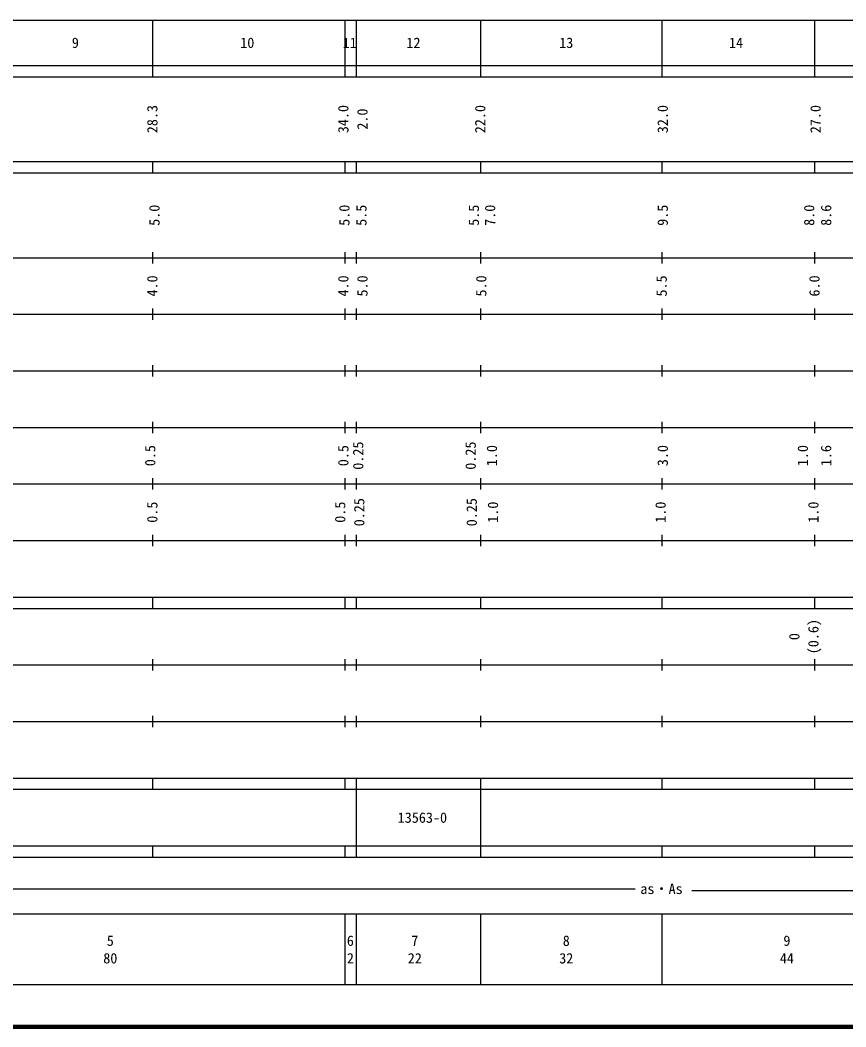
# Model space of a CAD drawing. Units: millimetres on the paper, enlarged 1000 times. Extents: x 40000 to 680000, y 20000 to 380000.
# Drawn here: x 310626 to 456533, y 20000 to 198000 of the extents above; entities that cross this region are included whole.
import ezdxf
from ezdxf.enums import TextEntityAlignment as Align

# ---------------------------------------------------------------- set-up
doc = ezdxf.new("R2010")
doc.units = ezdxf.units.MM
doc.header["$LTSCALE"] = 1000
doc.layers.add('M-TTL', color=2, linetype='Continuous', lineweight=140)
doc.layers.add('M-TTL-BAND', color=7, linetype='Continuous', lineweight=25)
doc.styles.add('ＭＳ ゴシック', font='')
doc.styles.get('ＭＳ ゴシック').set_extended_font_data('MS Gothic')

msp = doc.modelspace()

# ---------------------------------------------------------------- linework, layer by layer
at = {"layer": 'M-TTL'}
msp.add_line((40000, 20000), (680000, 20000), dxfattribs=at)
at = {"layer": 'M-TTL-BAND'}
for p, q in [((68000, 198000), (579000, 198000)), ((334000, 198000), (334000, 188000)), ((368000, 198000), (368000, 188000)), ((370000, 198000), (370000, 188000)), ((392000, 198000), (392000, 188000)), ((424000, 198000), (424000, 188000)), ((451000, 198000), (451000, 188000)), ((40000, 190000), (579000, 190000)), ((40000, 188000), (579000, 188000)), ((40000, 173000), (579000, 173000)), ((334000, 173000), (334000, 171000)), ((368000, 173000), (368000, 171000)), ((370000, 173000), (370000, 171000)), ((392000, 173000), (392000, 171000)), ((424000, 173000), (424000, 171000)), ((451000, 173000), (451000, 171000)), ((40000, 171000), (579000, 171000)), ((334000, 157000), (334000, 155000)), ((368000, 157000), (368000, 155000)), ((370000, 157000), (370000, 155000)), ((392000, 157000), (392000, 155000)), ((424000, 157000), (424000, 155000)), ((451000, 157000), (451000, 155000)), ((40000, 156000), (579000, 156000)), ((46000, 146000), (579000, 146000)), ((334000, 147000), (334000, 145000)), ((368000, 147000), (368000, 145000)), ((370000, 147000), (370000, 145000)), ((392000, 147000), (392000, 145000)), ((424000, 147000), (424000, 145000)), ((451000, 147000), (451000, 145000)), ((52000, 136000), (579000, 136000)), ((334000, 137000), (334000, 135000)), ((368000, 137000), (368000, 135000)), ((370000, 137000), (370000, 135000)), ((392000, 137000), (392000, 135000)), ((424000, 137000), (424000, 135000)), ((451000, 137000), (451000, 135000)), ((334000, 127000), (334000, 125000)), ((368000, 127000), (368000, 125000)), ((370000, 127000), (370000, 125000)), ((392000, 127000), (392000, 125000)), ((424000, 127000), (424000, 125000)), ((451000, 127000), (451000, 125000)), ((46000, 126000), (579000, 126000)), ((52000, 116000), (579000, 116000)), ((334000, 117000), (334000, 115000)), ((368000, 117000), (368000, 115000)), ((370000, 117000), (370000, 115000)), ((392000, 117000), (392000, 115000)), ((424000, 117000), (424000, 115000)), ((451000, 117000), (451000, 115000)), ((334000, 107000), (334000, 105000)), ((368000, 107000), (368000, 105000)), ((370000, 107000), (370000, 105000)), ((392000, 107000), (392000, 105000)), ((424000, 107000), (424000, 105000)), ((451000, 107000), (451000, 105000)), ((46000, 106000), (579000, 106000)), ((40000, 96000), (579000, 96000)), ((334000, 96000), (334000, 94000)), ((368000, 96000), (368000, 94000)), ((370000, 96000), (370000, 94000)), ((392000, 96000), (392000, 94000)), ((424000, 96000), (424000, 94000)), ((451000, 96000), (451000, 94000)), ((40000, 94000), (579000, 94000)), ((49000, 84000), (579000, 84000)), ((334000, 85000), (334000, 83000)), ((368000, 85000), (368000, 83000)), ((370000, 85000), (370000, 83000)), ((392000, 85000), (392000, 83000)), ((424000, 85000), (424000, 83000)), ((451000, 85000), (451000, 83000)), ((334000, 75000), (334000, 73000)), ((368000, 75000), (368000, 73000)), ((370000, 75000), (370000, 73000)), ((392000, 75000), (392000, 73000)), ((424000, 75000), (424000, 73000)), ((451000, 75000), (451000, 73000)), ((40000, 74000), (579000, 74000)), ((40000, 64000), (579000, 64000)), ((334000, 64000), (334000, 62000)), ((368000, 64000), (368000, 62000)), ((370000, 64000), (370000, 52000)), ((392000, 64000), (392000, 52000)), ((424000, 64000), (424000, 62000)), ((451000, 64000), (451000, 62000)), ((40000, 62000), (579000, 62000)), ((40000, 52000), (579000, 52000)), ((334000, 52000), (334000, 50000)), ((368000, 52000), (368000, 50000)), ((370000, 52000), (370000, 50000)), ((392000, 52000), (392000, 50000)), ((424000, 52000), (424000, 50000)), ((451000, 52000), (451000, 50000)), ((40000, 50000), (579000, 50000)), ((292684, 44406), (419314, 44406)), ((429346, 44122), (565643, 44122)), ((40000, 40000), (579000, 40000)), ((368000, 40000), (368000, 27500)), ((370000, 40000), (370000, 27500)), ((392000, 40000), (392000, 27500)), ((424000, 40000), (424000, 27500)), ((68000, 27500), (579000, 27500))]:
    msp.add_line(p, q, dxfattribs=at)

# ---------------------------------------------------------------- texts
at = {"layer": 'M-TTL-BAND', "style": 'ＭＳ ゴシック'}
for s, p in [('9', (320385, 194000)), ('10', (350761, 194000)), ('11', (368872, 194000)), ('12', (380123, 194000)), ('13', (407124, 194000)), ('14', (437125, 194000)), ('13563-0', (381702, 57000)), ('as・As', (423957, 44406)), ('5', (326559, 35238)), ('6', (368978, 35238)), ('7', (380365, 35238)), ('8', (407133, 35238)), ('9', (446119, 35238)), ('80', (326559, 32131)), ('2', (368978, 32131)), ('22', (380365, 32131)), ('32', (407133, 32131)), ('44', (446119, 32131))]:
    msp.add_text(s, height=1833, dxfattribs=at).set_placement(p, align=Align.MIDDLE_CENTER)
for s, p in [('28.3', (333971, 180500)), ('34.0', (367723, 180500)), ('2.0', (371098, 180500)), ('22.0', (391911, 180500)), ('32.0', (424162, 180500)), ('27.0', (451163, 180500)), ('5.0', (334346, 163500)), ('5.0', (367910, 163500)), ('5.5', (370910, 163500)), ('5.5', (390786, 163500)), ('7.0', (393660, 163500)), ('9.5', (424162, 163500)), ('8.0', (450038, 163500)), ('8.6', (453038, 163500)), ('4.0', (333971, 151000)), ('4.0', (367723, 151000)), ('5.0', (371098, 151000)), ('5.0', (392098, 151000)), ('5.5', (423975, 151000)), ('6.0', (450976, 151000)), ('0.25', (370348, 121000)), ('0.25', (390223, 121000)), ('0.5', (333596, 121000)), ('0.5', (367723, 121000)), ('1.0', (393974, 121000)), ('3.0', (424162, 121000)), ('1.0', (448913, 121000)), ('1.6', (453038, 121000)), ('0.5', (333971, 111000)), ('0.5', (367160, 111000)), ('0.25', (370535, 111000)), ('0.25', (390411, 111000)), ('1.0', (394161, 111000)), ('1.0', (423787, 111000)), ('1.0', (450788, 111000)), ('(0.6)', (450788, 89000)), ('0', (447413, 89000))]:
    msp.add_text(s, height=1833, rotation=90, dxfattribs=at).set_placement(p, align=Align.MIDDLE_CENTER)

doc.saveas('drawing.dxf')
